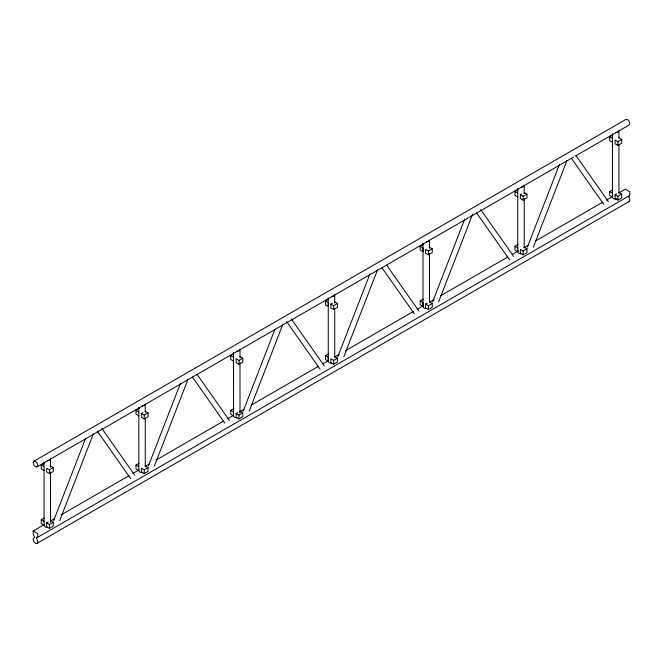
<?xml version="1.0" encoding="UTF-8"?>
<svg xmlns="http://www.w3.org/2000/svg" width="663" height="663" viewBox="0 0 663 663"><rect width="100%" height="100%" fill="white"/><g stroke="black" fill="none" stroke-linecap="round" stroke-linejoin="round"><path stroke-width="0.99" d="M53.645 520.72L85.419 438.848M59.678 520.646L93.317 433.958M148.379 466.023L180.527 383.189M154.413 465.956L188.052 379.261M243.122 411.333L274.888 329.453M249.147 411.259L282.786 324.563M337.857 356.636L370.004 273.794M343.89 356.561L377.529 269.866M432.591 301.938L464.738 219.097M438.624 301.864L472.636 214.207M527.334 247.241L559.473 164.399M533.359 247.166L566.998 160.479M43.932 524.814L33.167 531.03L33.167 533.665L34.401 536.765L34.401 537.652L33.473 538.182A3.232 1.865 60 0 0 35.454 543.287A3.232 1.865 60 0 0 37.435 540.469L36.506 537.983L629.278 195.759L629.85 194.458L629.85 191.814L625.275 189.179L618.993 192.8M575.335 156.087L629.162 125.009L629.833 123.533L629.162 121.279L627.546 119.564L625.93 119.406L33.821 461.257L33.15 462.741L33.821 464.995L35.437 466.702L37.053 466.86L573.536 157.123M37.053 466.86L37.725 465.376L37.053 463.122L35.437 461.415L33.821 461.257M44.081 470.515L41.255 468.882L41.255 465.053L44.322 463.28M138.816 415.817L135.99 414.184L135.99 410.356L139.064 408.582M233.558 361.12L230.724 359.487L230.724 355.658L233.799 353.893M325.467 300.969L328.293 302.601L328.293 306.43L325.467 304.798L325.467 300.969L328.533 299.195M420.201 246.271L423.027 247.904L423.027 251.733L420.201 250.1L420.201 246.271L423.267 244.498M517.77 197.035L514.936 195.403L514.936 191.574L518.01 189.8M612.504 142.338L609.678 140.705L609.678 136.876L612.745 135.103M145.214 411.251L148.048 412.883L148.048 416.712L144.211 418.933L141.376 417.3L141.376 413.472L142.91 412.585M334.691 301.864L337.517 303.497L337.517 307.325L333.68 309.538L330.854 307.905L330.854 304.077L332.387 303.19M524.168 192.469L526.994 194.102L526.994 197.93L523.157 200.143L520.331 198.51L520.331 194.682L521.864 193.795M49.468 469.802L53.305 467.581L53.305 471.41L49.468 473.631L46.642 471.99L46.642 468.161L49.468 469.802L49.468 473.631M141.376 413.472L144.211 415.104L148.048 412.883M238.945 360.407L242.782 358.194L242.782 362.023L238.945 364.236L236.119 362.603L236.119 358.774L238.945 360.407L238.945 364.236M330.854 304.077L333.68 305.709L337.517 303.497M428.422 251.012L432.259 248.799L432.259 252.628L428.422 254.841L425.588 253.208L425.588 249.379L428.422 251.012L428.422 254.841M520.331 194.682L523.157 196.314L526.994 194.102M617.891 141.625L621.728 139.404L621.728 143.233L617.891 145.454L615.065 143.821L615.065 139.992L617.891 141.625L617.891 145.454M41.255 465.053L44.081 466.686L44.081 525.212L41.255 523.579L41.255 519.751L44.322 517.977M138.782 407.256L138.816 470.515L135.99 468.882L135.99 465.053L139.064 463.28M233.525 352.559L233.558 415.817L230.724 414.184L230.724 410.356L233.799 408.582M325.467 355.666L328.293 357.299L328.293 361.128L325.467 359.495L325.467 355.666L328.533 353.893M420.201 300.969L423.027 302.601L423.027 306.43L420.201 304.798L420.201 300.969L423.267 299.195M517.77 251.733L514.936 250.1L514.936 246.271L518.01 244.498M612.504 197.035L609.678 195.403L609.678 191.574L612.745 189.8M50.479 520.646L53.305 522.278L53.305 526.107L49.468 528.32L46.642 526.687L46.642 522.858L48.175 521.972M239.956 411.251L242.782 412.883L242.782 416.712L238.945 418.933L236.119 417.3L236.119 413.472L237.652 412.585M429.425 301.864L432.259 303.497L432.259 307.325L428.422 309.538L425.588 307.905L425.588 304.077L427.121 303.19M618.902 192.469L621.728 194.102L621.728 197.93L617.891 200.143L615.065 198.51L615.065 194.682L616.598 193.803M51.109 520.67L54.697 518.599M60.979 514.969L129.161 475.603M132.749 473.531L139.031 469.91M145.305 466.28L149.797 463.694M156.07 460.064L223.356 421.22M227.848 418.626L233.227 415.519M239.509 411.897L243.992 409.303M251.169 405.159L318.455 366.316M322.939 363.73L328.326 360.622M334.6 356.992L339.091 354.407M345.365 350.777L413.555 311.411M417.143 309.339L423.417 305.718M429.699 302.088L434.182 299.502M440.464 295.872L507.75 257.029M512.234 254.435L518.516 250.813M523.894 247.705L528.386 245.119M535.563 240.976L602.849 202.124M606.438 200.052L612.711 196.43M46.642 522.858L49.468 524.491L53.305 522.278M144.211 469.802L148.048 467.581L148.048 471.41L144.211 473.631L141.376 471.998L141.376 468.169L144.211 469.802L144.211 473.631M236.119 413.472L238.945 415.104L242.782 412.883M333.68 360.407L337.517 358.194L337.517 362.023L333.68 364.236L330.854 362.603L330.854 358.774L333.68 360.407L333.68 364.236M425.588 304.077L428.422 305.709L432.259 303.497M523.157 251.012L526.994 248.799L526.994 252.628L523.157 254.841L520.331 253.208L520.331 249.379L523.157 251.012L523.157 254.841M615.065 194.682L617.891 196.314L621.728 194.102M36.598 543.594L629.543 201.262M629.278 195.759L628.615 197.019L629.543 198.618A3.232 1.865 60 0 1 628.706 201.743M36.506 537.983L37.741 536.309L37.741 533.665L33.167 531.03M615.712 132.567L617.999 132.02L618.944 130.702L618.944 137.879M520.969 187.264L523.256 186.717L524.209 185.4L524.209 193.596M426.234 241.962L428.522 241.415L429.467 240.089L429.467 248.294M617.236 198.825L615.712 199.19L613.416 198.643L612.471 197.325L612.471 133.777M331.5 296.659L333.787 296.112L334.732 294.786L334.732 302.991M236.757 351.357L239.045 350.802L239.998 349.484L239.998 357.68M142.023 406.046L144.31 405.499L145.255 404.181L145.255 412.378M47.288 460.76L49.584 460.213L50.529 458.895L50.529 467.092M520.969 253.888L518.681 253.341L517.737 252.015L517.737 188.474M426.234 308.585L423.947 308.038L422.994 306.712L422.994 243.164M331.5 363.274L329.204 362.727L328.26 361.41L328.26 297.861M236.757 417.972L234.47 417.425L233.525 416.107M142.023 472.669L139.736 472.122L138.782 470.805M47.288 527.383L45.001 526.836L44.056 525.51M618.902 137.771L621.728 139.404M609.678 136.876L612.504 138.509M609.678 191.574L612.504 193.206M514.936 191.574L517.77 193.206M524.168 247.166L526.994 248.799M514.936 246.271L517.77 247.904M429.425 247.166L432.259 248.799M334.691 356.561L337.517 358.194M239.956 356.553L242.782 358.194M230.724 355.658L233.558 357.291M230.724 410.356L233.558 411.988M135.99 410.356L138.816 411.988M145.214 465.948L148.048 467.581M135.99 465.053L138.816 466.686M50.479 465.948L53.305 467.581M41.255 519.751L44.081 521.383M576.039 155.664L608.443 201.751M571.398 158.3L603.802 204.395M480.716 209.525L513.709 256.448M476.656 212.997L509.656 259.929M386.57 265.051L418.975 311.146M381.921 267.695L414.325 313.781M291.239 318.911L324.232 365.843M286.598 321.547L320.179 369.316M197.093 374.446L229.497 420.541M192.452 377.081L224.856 423.176M101.77 428.306L134.763 475.238M97.121 430.942L130.702 478.711M618.944 144.028L618.944 193.223M617.891 196.314L617.891 200.143M524.209 198.718L524.209 247.921M523.157 196.314L523.157 200.143M429.467 253.415L429.467 302.61M428.422 305.709L428.422 309.538M334.732 309.14L334.732 357.307M333.68 305.709L333.68 309.538M239.998 362.81L239.998 413.032M238.945 415.104L238.945 418.933M145.255 418.527L145.255 466.702M144.211 415.104L144.211 418.933M50.529 472.213L50.529 522.436M49.468 524.491L49.468 528.32M44.056 461.97L44.056 466.064"/></g></svg>
